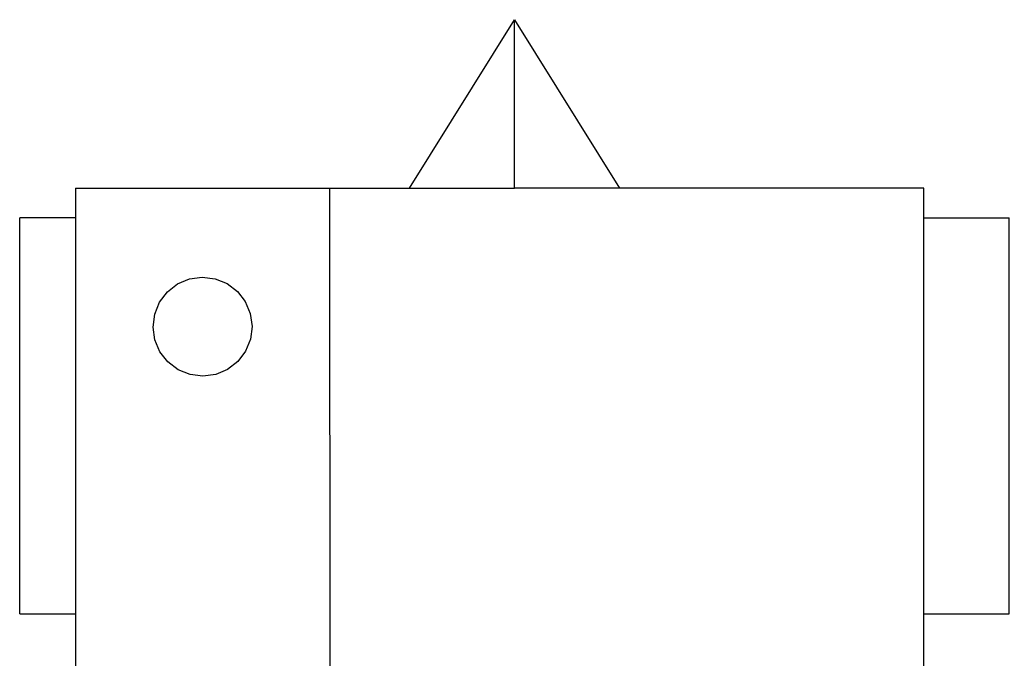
# Model space of a CAD drawing. Extents: x -35 to 41, y -65 to 61.
# Drawn here: x -10.59 to -5.59, y 58.16 to 61.39 of the extents above; entities that cross this region are included whole.
import ezdxf

# ---------------------------------------------------------------- set-up
doc = ezdxf.new("R2010")
doc.units = 0
doc.layers.get('0').update_dxf_attribs({"linetype": 'CONTINUOUS'})

msp = doc.modelspace()

# ---------------------------------------------------------------- linework, layer by layer
for p, q in [((-8.6198, 60.5372), (-8.0886, 61.387)), ((-8.0886, 61.387), (-7.5574, 60.5372)), ((-8.0886, 60.5372), (-8.0886, 61.387)), ((-10.3068, 60.5372), (-9.0227, 60.5372)), ((-10.3068, 60.5372), (-10.3068, 60.387)), ((-9.0227, 60.5372), (-9.0222, 58.0372)), ((-9.0227, 60.5372), (-8.6198, 60.5372)), ((-8.6198, 60.5372), (-8.0886, 60.5372)), ((-7.5574, 60.5372), (-8.0886, 60.5372)), ((-6.0205, 60.5372), (-7.5574, 60.5372)), ((-6.0205, 60.387), (-6.0205, 60.5372)), ((-10.3068, 60.387), (-10.5886, 60.387)), ((-10.5886, 58.387), (-10.5886, 60.387)), ((-10.3068, 60.387), (-10.3068, 58.387)), ((-6.0205, 58.387), (-6.0205, 60.387)), ((-6.0205, 60.387), (-5.5886, 60.387)), ((-5.5886, 58.387), (-5.5886, 60.387)), ((-9.8427, 60.0127), (-9.7912, 60.0528)), ((-9.7912, 60.0528), (-9.7311, 60.0782)), ((-9.7311, 60.0782), (-9.6664, 60.0872)), ((-9.6664, 60.0872), (-9.6017, 60.0791)), ((-9.6017, 60.0791), (-9.5412, 60.0545)), ((-9.5412, 60.0545), (-9.4892, 60.0151)), ((-9.8821, 59.9607), (-9.8427, 60.0127)), ((-9.4892, 60.0151), (-9.4491, 59.9636)), ((-9.9067, 59.9002), (-9.8821, 59.9607)), ((-9.4491, 59.9636), (-9.4237, 59.9035)), ((-9.9147, 59.8355), (-9.9067, 59.9002)), ((-9.4237, 59.9035), (-9.4148, 59.8389)), ((-9.9058, 59.7708), (-9.9147, 59.8355)), ((-9.4148, 59.8389), (-9.4228, 59.7741)), ((-9.8804, 59.7107), (-9.9058, 59.7708)), ((-9.4228, 59.7741), (-9.4474, 59.7136)), ((-9.8403, 59.6592), (-9.8804, 59.7107)), ((-9.4474, 59.7136), (-9.4868, 59.6616)), ((-9.7883, 59.6198), (-9.8403, 59.6592)), ((-9.4868, 59.6616), (-9.5383, 59.6215)), ((-9.7278, 59.5953), (-9.7883, 59.6198)), ((-9.5383, 59.6215), (-9.5984, 59.5961)), ((-9.663, 59.5872), (-9.7278, 59.5953)), ((-9.5984, 59.5961), (-9.663, 59.5872)), ((-10.5886, 58.387), (-10.3068, 58.387)), ((-10.3068, 58.387), (-10.3068, 57.8379)), ((-6.0205, 58.387), (-5.5886, 58.387)), ((-6.0205, 58.0782), (-6.0205, 58.387))]:
    msp.add_line(p, q)

doc.saveas('drawing.dxf')
